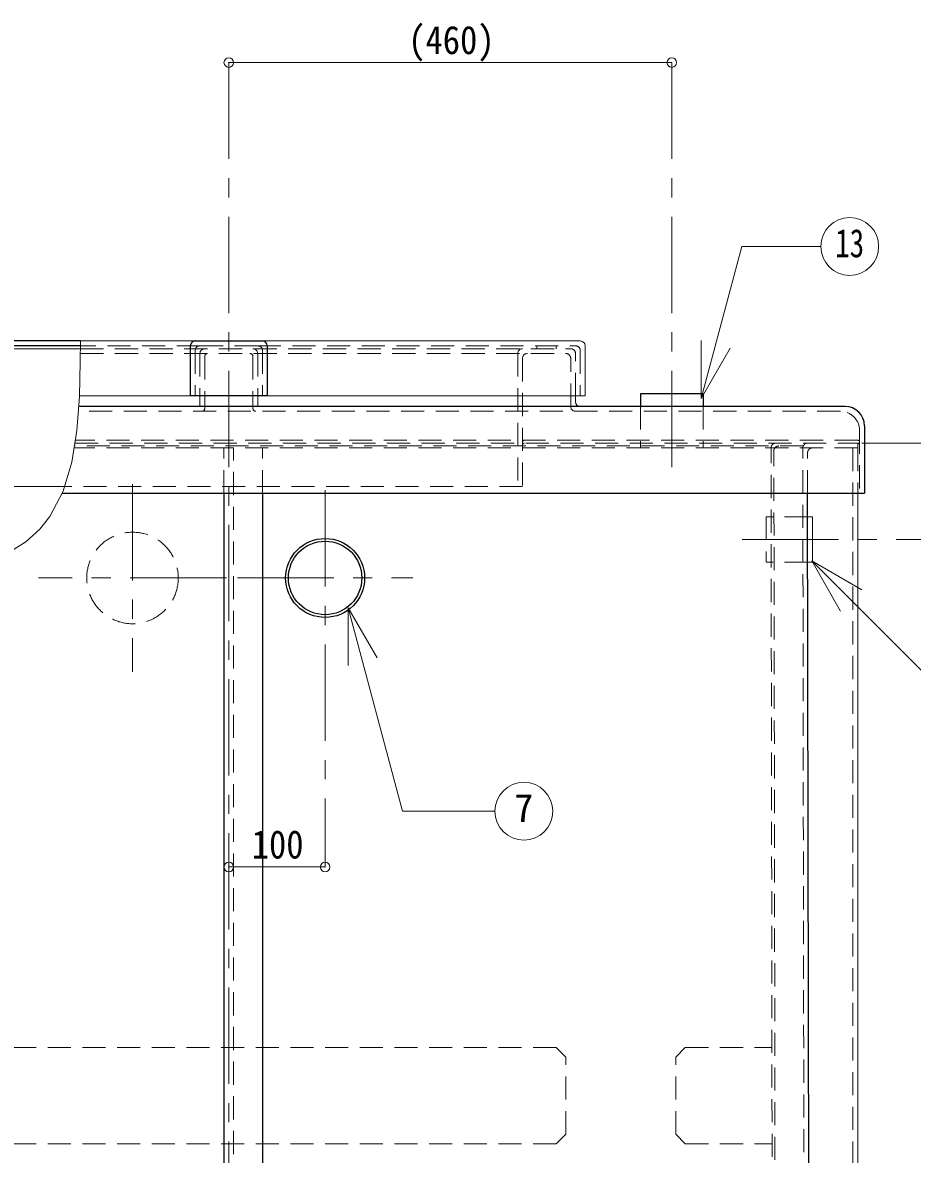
# Model space of a CAD drawing. Units: millimetres at full size, sheet at 1:20; details may follow other scales. Extents: x -4246 to 3854, y -2716 to 2904.
# Drawn here: x -3510 to -2586, y -789 to 385 of the extents above; entities that cross this region are included whole.
import ezdxf
from ezdxf.enums import TextEntityAlignment as Align

# ---------------------------------------------------------------- set-up
doc = ezdxf.new("R2010")
doc.units = ezdxf.units.MM
doc.header["$LTSCALE"] = 20
doc.header["$PDMODE"] = 32
doc.header["$PDSIZE"] = 10
doc.linetypes.add('CHAIN1', pattern=[8, 5, -1, 1, -1])
doc.linetypes.add('DASHED1', pattern=[1.8, 1.2, -0.6])
doc.layers.add('0-0', color=4, linetype='Continuous', lineweight=9)
doc.styles.add('ＭＳ ゴシック', font='')
doc.styles.get('ＭＳ ゴシック').set_extended_font_data('MS Gothic')

msp = doc.modelspace()

# ---------------------------------------------------------------- linework, layer by layer
at = {"layer": '0-0'}
for p, q in [((-2835.6, 343.83), (-3295.6, 343.83)), ((-3449.82, 46.83), (-3600.6, 46.83)), ((-2935.6, -8.17), (-2935.6, -2.17)), ((-3595.6, -96.17), (-3466.03, -96.17)), ((-2642.6, -103.17), (-2642.6, -1395.17)), ((-3295.6, -491.17), (-3195.6, -491.17))]:
    msp.add_line(p, q, dxfattribs=at)
at = {"layer": '0-0', "linetype": 'CHAIN1'}
for p, q in [((-3295.6, 343.83), (-3295.6, -1746.17)), ((-2835.6, 343.83), (-2835.6, -91.17)), ((-2638.29, -51.17), (-2342.6, -51.17)), ((-3395.6, -93.67), (-3395.6, -288.67)), ((-3195.6, -100.17), (-3195.6, -491.17)), ((-2342.6, -151.17), (-2772.45, -151.17)), ((-3298.1, -191.17), (-3493.1, -191.17)), ((-3286.6, -191.17), (-3104.6, -191.17))]:
    msp.add_line(p, q, dxfattribs=at)
at = {"layer": '0-0', "color": 7, "lineweight": 18}
for p, q in [((-2805.15, -4.75), (-2762.91, 152.92)), ((-2680.85, 152.92), (-2762.91, 152.92)), ((-3330.6, 54.83), (-3449.76, 54.83)), ((-3260.6, 54.83), (-2930.6, 54.83)), ((-2925.6, 49.83), (-2925.6, -2.17)), ((-2805.15, -4.75), (-2805.15, 55.25)), ((-2805.15, -4.75), (-2775.15, 47.21)), ((-3450.7, -2.17), (-3335.6, -2.17)), ((-3325.6, -2.17), (-3325.6, -11.67)), ((-3265.6, -2.17), (-3265.6, -11.67)), ((-2925.6, -2.17), (-3255.6, -2.17)), ((-2689.45, -127.67), (-2694.49, -127.67)), ((-2689.45, -127.67), (-2689.45, -174.67)), ((-2689.45, -174.67), (-2694.42, -174.67)), ((-2690.35, -173.53), (-2638.39, -203.53)), ((-2690.35, -173.53), (-2660.35, -225.49)), ((-2690.35, -173.53), (-2486.73, -377.15)), ((-3171.68, -222.08), (-3141.68, -274.04)), ((-3171.68, -222.08), (-3171.68, -282.08)), ((-3171.68, -222.08), (-3115.08, -433.33)), ((-3019.22, -433.33), (-3115.08, -433.33))]:
    msp.add_line(p, q, dxfattribs=at)
at = {"layer": '0-0', "color": 5, "lineweight": 25}
for p, q in [((-3449.76, 54.83), (-3660.6, 54.83)), ((-3449.8, 49.83), (-3655.6, 49.83)), ((-3335.6, 49.83), (-3335.6, -2.17)), ((-3330.6, 54.83), (-3260.6, 54.83)), ((-3255.6, 49.83), (-3255.6, -2.17)), ((-3255.6, -2.17), (-3335.6, -2.17)), ((-2868.1, -0.17), (-2868.1, -13.17)), ((-2803.1, -0.17), (-2868.1, -0.17)), ((-2803.1, -0.17), (-2803.1, -13.17)), ((-2655.6, -13.17), (-3451.49, -13.17)), ((-2635.6, -33.17), (-2635.6, -103.17)), ((-3468.61, -103.17), (-2635.6, -103.17)), ((-3300.6, -103.17), (-3300.6, -1401.17)), ((-3260.6, -103.17), (-3260.6, -1401.17)), ((-2692.61, -1396.18), (-2694.53, -103.17))]:
    msp.add_line(p, q, dxfattribs=at)
at = {"layer": '0-0', "linetype": 'DASHED1'}
for p, q in [((-3325.6, 49.83), (-3449.8, 49.83)), ((-3265.6, 49.83), (-2935.6, 49.83)), ((-2975.6, 46.83), (-2975.6, 49.83)), ((-2955.6, 46.83), (-2955.6, 49.83)), ((-3449.85, 41.83), (-2945.6, 41.83)), ((-3449.82, 46.83), (-2940.6, 46.83)), ((-3325.6, 41.83), (-3325.6, -2.17)), ((-3320.6, 38.83), (-3320.6, -15.17)), ((-3270.6, 38.83), (-3270.6, -15.17)), ((-3265.6, 41.83), (-3265.6, -2.17)), ((-2995.6, 41.83), (-2995.6, -96.17)), ((-2990.6, 36.83), (-2990.6, -96.17)), ((-2940.6, -13.17), (-2940.6, 36.83)), ((-2935.6, -2.17), (-2935.6, 41.83)), ((-2930.6, 44.83), (-2930.6, -2.17)), ((-2647.6, -56.17), (-2647.6, -1395.17)), ((-2642.6, -56.17), (-2642.6, -103.17)), ((-2990.6, -96.17), (-3466.03, -96.17)), ((-2737.45, -127.67), (-2737.45, -174.67)), ((-2694.49, -127.67), (-2737.45, -127.67)), ((-2694.42, -174.67), (-2737.45, -174.67)), ((-2821.57, -678.67), (-2831.57, -688.67)), ((-2821.57, -678.67), (-2731.65, -678.67)), ((-2831.57, -768.67), (-2831.57, -688.67)), ((-2831.57, -768.67), (-2821.57, -778.67)), ((-2821.57, -778.67), (-2731.5, -778.67))]:
    msp.add_line(p, q, dxfattribs=at)
at = {"layer": '0-0', "color": 7, "linetype": 'DASHED1', "lineweight": 18}
for p, q in [((-3265.6, 49.83), (-3325.6, 49.83)), ((-3330.6, 44.83), (-3330.6, -2.17)), ((-3260.6, 44.83), (-3260.6, -2.17)), ((-2660.6, -18.17), (-3451.85, -18.17)), ((-2868.1, -13.17), (-2868.1, -56.17)), ((-2803.1, -13.17), (-2803.1, -56.17)), ((-2640.6, -38.17), (-2640.6, -103.17)), ((-2642.6, -56.17), (-3456.15, -56.17)), ((-2699.18, -54.17), (-3455.83, -54.17)), ((-3455.35, -51.17), (-2642.6, -51.17)), ((-2642.6, -48.17), (-3454.88, -48.17)), ((-3300.6, -103.17), (-3300.6, -56.17)), ((-3290.6, -1401.17), (-3290.6, -56.17)), ((-3260.6, -103.17), (-3260.6, -56.17)), ((-2730.6, -1368.17), (-2732.59, -56.18)), ((-2697.61, -1399.18), (-2699.6, -56.18)), ((-2642.6, -56.17), (-2642.6, -51.17)), ((-2727.6, -1371.17), (-2729.59, -59.18)), ((-2694.53, -103.17), (-2694.59, -61.18)), ((-2955.6, -678.67), (-3635.6, -678.67)), ((-2955.6, -678.67), (-2945.6, -688.67)), ((-2945.6, -768.67), (-2945.6, -688.67)), ((-2945.6, -768.67), (-2955.6, -778.67)), ((-2955.6, -778.67), (-3635.6, -778.67))]:
    msp.add_line(p, q, dxfattribs=at)
at = {"layer": '0-0', "color": 7, "lineweight": 18}
msp.add_lwpolyline([(-3449.76, 54.83), (-3449.91, 33.47), (-3450.75, -2.9), (-3453.26, -37.98), (-3458.49, -70.97), (-3467.49, -101.03), (-3481.31, -127.38), (-3491.95, -140.63), (-3506.4, -153.61), (-3536.32, -172.22)], dxfattribs=at)
for centre in [(-2650.85, 152.92), (-2989.22, -433.33)]:
    msp.add_circle(centre, 30, dxfattribs=at)
at = {"layer": '0-0', "linetype": 'DASHED1'}
msp.add_circle((-3395.6, -191.17), 47.5, dxfattribs=at)
at = {"layer": '0-0', "color": 5, "lineweight": 25}
for radius in [41, 38.15]:
    msp.add_circle((-3195.6, -191.17), radius, dxfattribs=at)
for centre, radius, start, end in [((-3330.6, 49.83), 5, 90, 180), ((-3260.6, 49.83), 5, 0, 90), ((-2655.6, -33.17), 20, 0, 90)]:
    msp.add_arc(centre, radius, start, end, dxfattribs=at)
at = {"layer": '0-0', "color": 7, "linetype": 'DASHED1', "lineweight": 18}
for centre, radius, start, end in [((-3325.6, 44.83), 5, 90, 180), ((-3265.6, 44.83), 5, 0, 90), ((-2660.6, -38.17), 20, 0, 90), ((-2727.59, -56.17), 5, 90, 180.08701), ((-2724.59, -59.17), 5, 90, 180.08701), ((-2694.6, -56.17), 5, 90, 180.08488), ((-2689.59, -61.17), 5, 90, 180.08488), ((-2642.6, -50.17), 2, 0, 90), ((-2642.6, -53.17), 2, 0, 90)]:
    msp.add_arc(centre, radius, start, end, dxfattribs=at)
at = {"layer": '0-0', "linetype": 'DASHED1'}
for centre, radius, start, end in [((-2935.6, 44.83), 5, 0, 90), ((-3320.6, 41.83), 5, 90, 180), ((-3317.6, 38.83), 3, 90, 180), ((-3273.6, 38.83), 3, 0, 90), ((-3270.6, 41.83), 5, 0, 90), ((-2990.6, 41.83), 5, 90, 180), ((-2985.6, 36.83), 5, 90, 180), ((-2945.6, 36.83), 5, 0, 90), ((-2940.6, 41.83), 5, 0, 90), ((-3323.6, -15.17), 3, 270, 0), ((-3267.6, -15.17), 3, 180, 270), ((-2935.6, -13.17), 5, 180, 270), ((-2988.6, -50.17), 2, 90, 180), ((-2988.6, -53.17), 2, 90, 180)]:
    msp.add_arc(centre, radius, start, end, dxfattribs=at)
at = {"layer": '0-0', "color": 7, "lineweight": 18}
for centre, radius, start, end in [((-2930.6, 49.83), 5, 0, 90), ((-3327.1, -11.67), 1.5, 270, 0), ((-3264.1, -11.67), 1.5, 180, 270)]:
    msp.add_arc(centre, radius, start, end, dxfattribs=at)
at = {"layer": '0-0'}
msp.add_arc((-2930.6, -8.17), 5, 180, 270, dxfattribs=at)
at = {"layer": '0-0', "color": 1}
for p in [(-3295.6, 343.83), (-2835.6, 343.83), (-3295.6, -491.17), (-3195.6, -491.17)]:
    msp.add_point(p, dxfattribs=at)

# ---------------------------------------------------------------- texts
at = {"layer": '0-0', "color": 7, "style": 'ＭＳ ゴシック'}
for s, width, p in [('(460)', 0.9, (-3109.35, 343.83)), ('13', 0.75, (-2665.85, 132.92)), ('100', 0.9, (-3271.85, -491.17))]:
    msp.add_text(s, height=29.33, dxfattribs=dict(at, width=width)).set_placement(p, align=Align.BOTTOM_LEFT)
msp.add_text('7', height=29.33, dxfattribs=at).set_placement((-2999.22, -453.33), align=Align.BOTTOM_LEFT)

doc.saveas('drawing.dxf')
